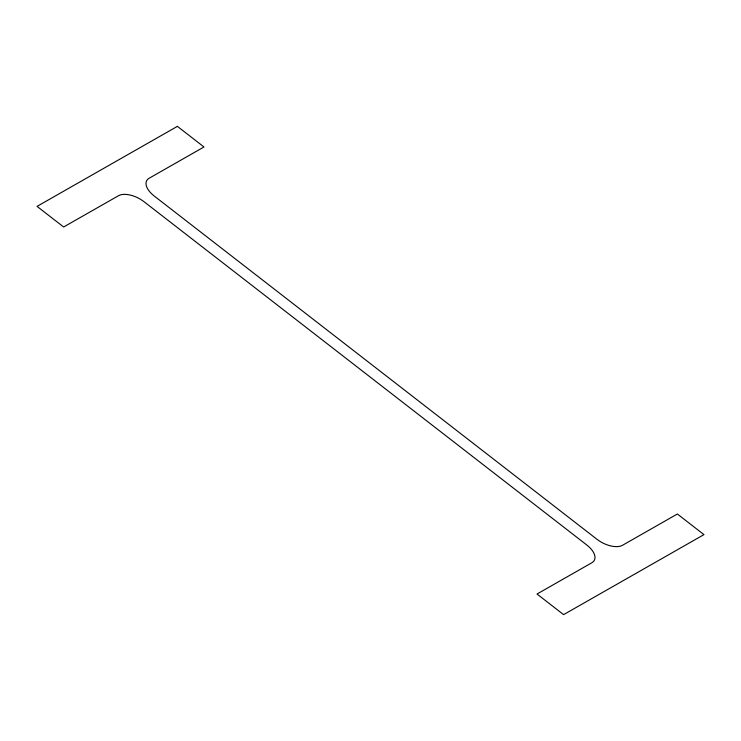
<?xml version="1.0" encoding="UTF-8"?>
<svg xmlns="http://www.w3.org/2000/svg" width="741" height="741" viewBox="0 0 741 741"><rect width="100%" height="100%" fill="white"/><g stroke="black" fill="none" stroke-linecap="round" stroke-linejoin="round"><path stroke-width="1.11" d="M177.395 126.359L37.05 206.378L63.633 226.996L118.467 195.735A20.109 10.531 27.9 0 1 144.06 201.737L586.835 545.033A20.109 10.531 27.9 0 1 591.846 562.762L537.021 594.023L563.605 614.641L703.95 534.622L677.367 514.004L622.533 545.265A20.109 10.531 27.9 0 1 596.94 539.263L154.165 195.967A20.109 10.531 27.9 0 1 149.154 178.238L203.979 146.977L177.395 126.359"/></g></svg>
